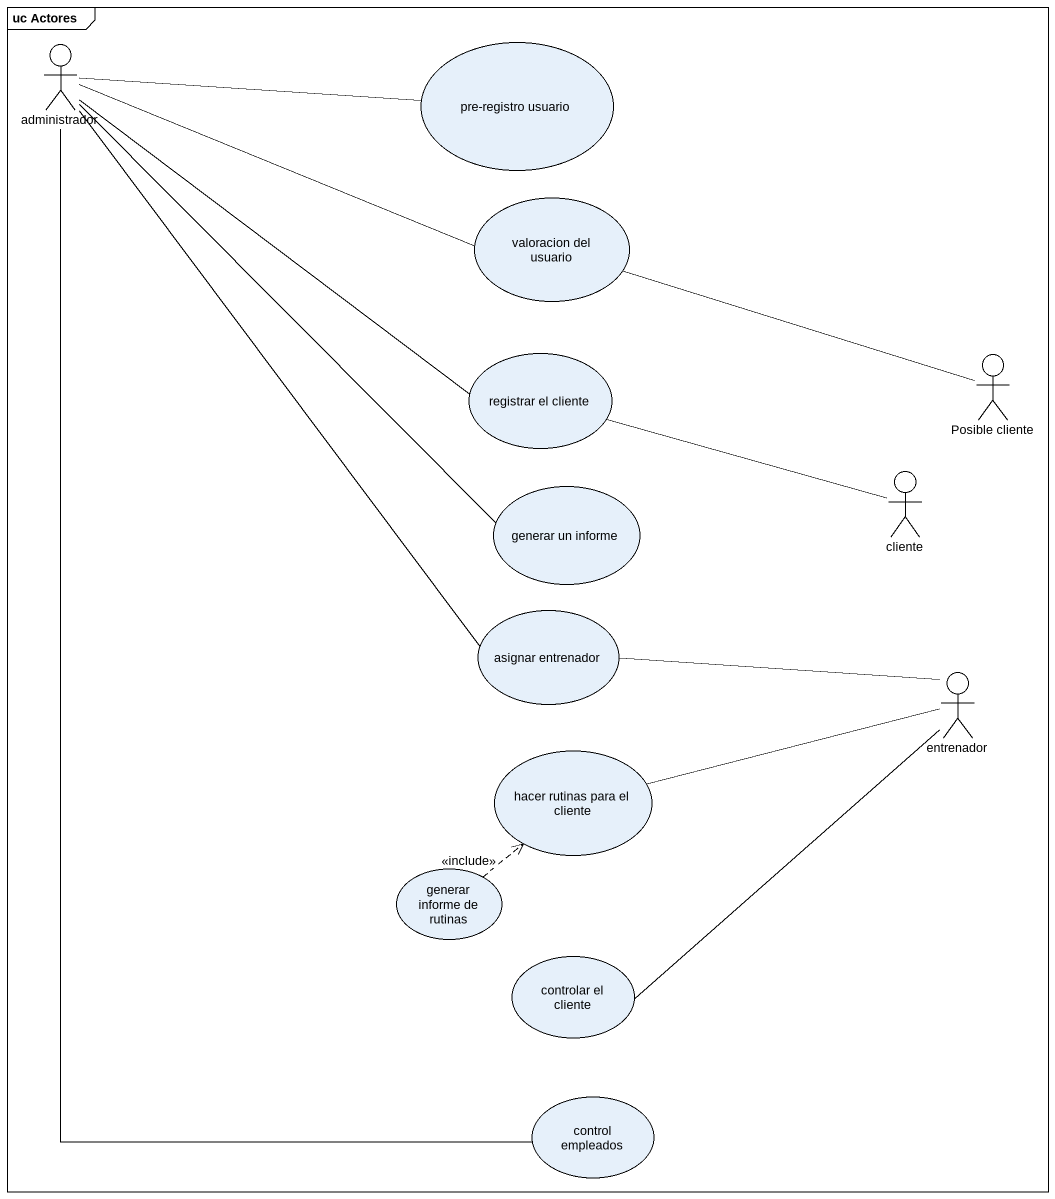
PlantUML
@startuml
mainframe uc Actores
actor administrador
usecase "pre-registro usuario" as pre_registro_usuario
usecase "valoracion del usuario" as valoracion_del_usuario
usecase "registrar el cliente" as registrar_el_cliente
actor "Posible cliente" as Posible_cliente
actor cliente
usecase "generar un informe" as generar_un_informe
usecase "asignar entrenador" as asignar_entrenador
actor entrenador
usecase "hacer rutinas para el cliente" as hacer_rutinas_para_el
usecase "generar informe de rutinas" as generar_informe_de_rutinas
usecase "controlar el cliente" as controlar_el_cliente
usecase "control empleados" as control_empleados
administrador -right- pre_registro_usuario
administrador -right- valoracion_del_usuario
administrador -- registrar_el_cliente
administrador -- generar_un_informe
administrador -- asignar_entrenador
Posible_cliente -left- valoracion_del_usuario
cliente -left- registrar_el_cliente
entrenador -left- asignar_entrenador
entrenador -left- hacer_rutinas_para_el
entrenador -- controlar_el_cliente
generar_informe_de_rutinas .up.> hacer_rutinas_para_el : <<include>>
control_empleados -up- administrador
@enduml
